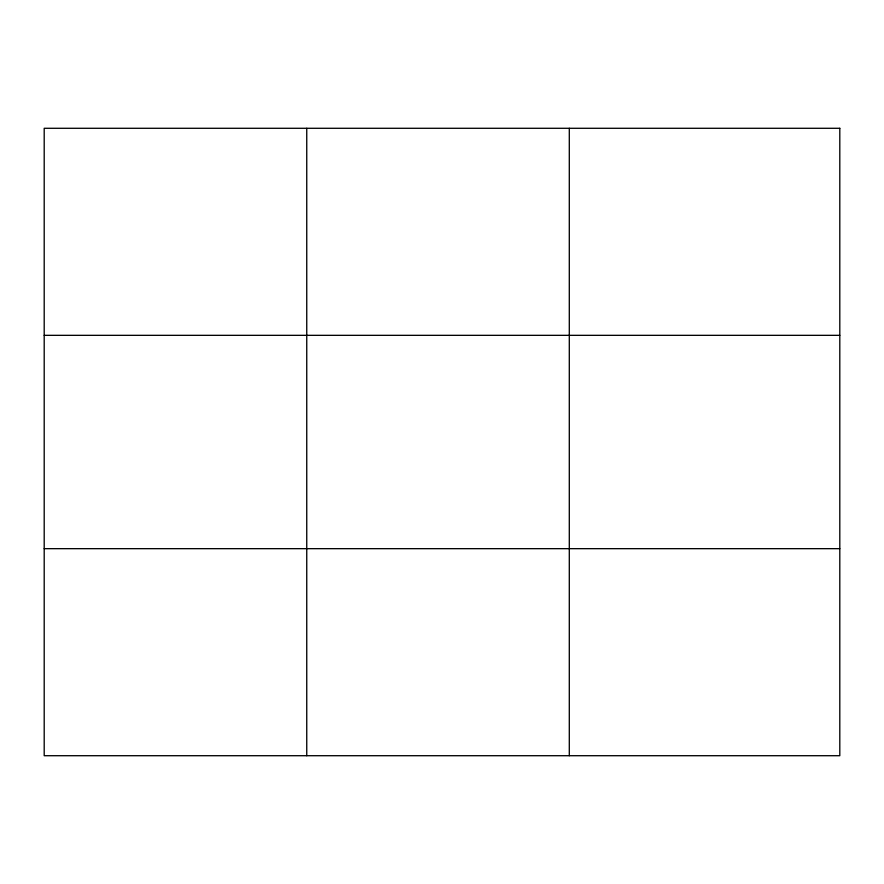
<?xml version="1.0" encoding="UTF-8"?>
<svg xmlns="http://www.w3.org/2000/svg" width="884" height="884" viewBox="0 0 884 884"><rect width="100%" height="100%" fill="white"/><g stroke="black" fill="none" stroke-linecap="round" stroke-linejoin="round"><path stroke-width="1.33" d="M306.748 128.29L306.748 755.709M569.296 128.29L569.296 755.709M44.2 335.334L839.8 335.334M44.2 548.666L839.8 548.666M839.8 128.29L839.8 755.709L44.2 755.709L44.2 128.29L839.8 128.29"/></g></svg>
